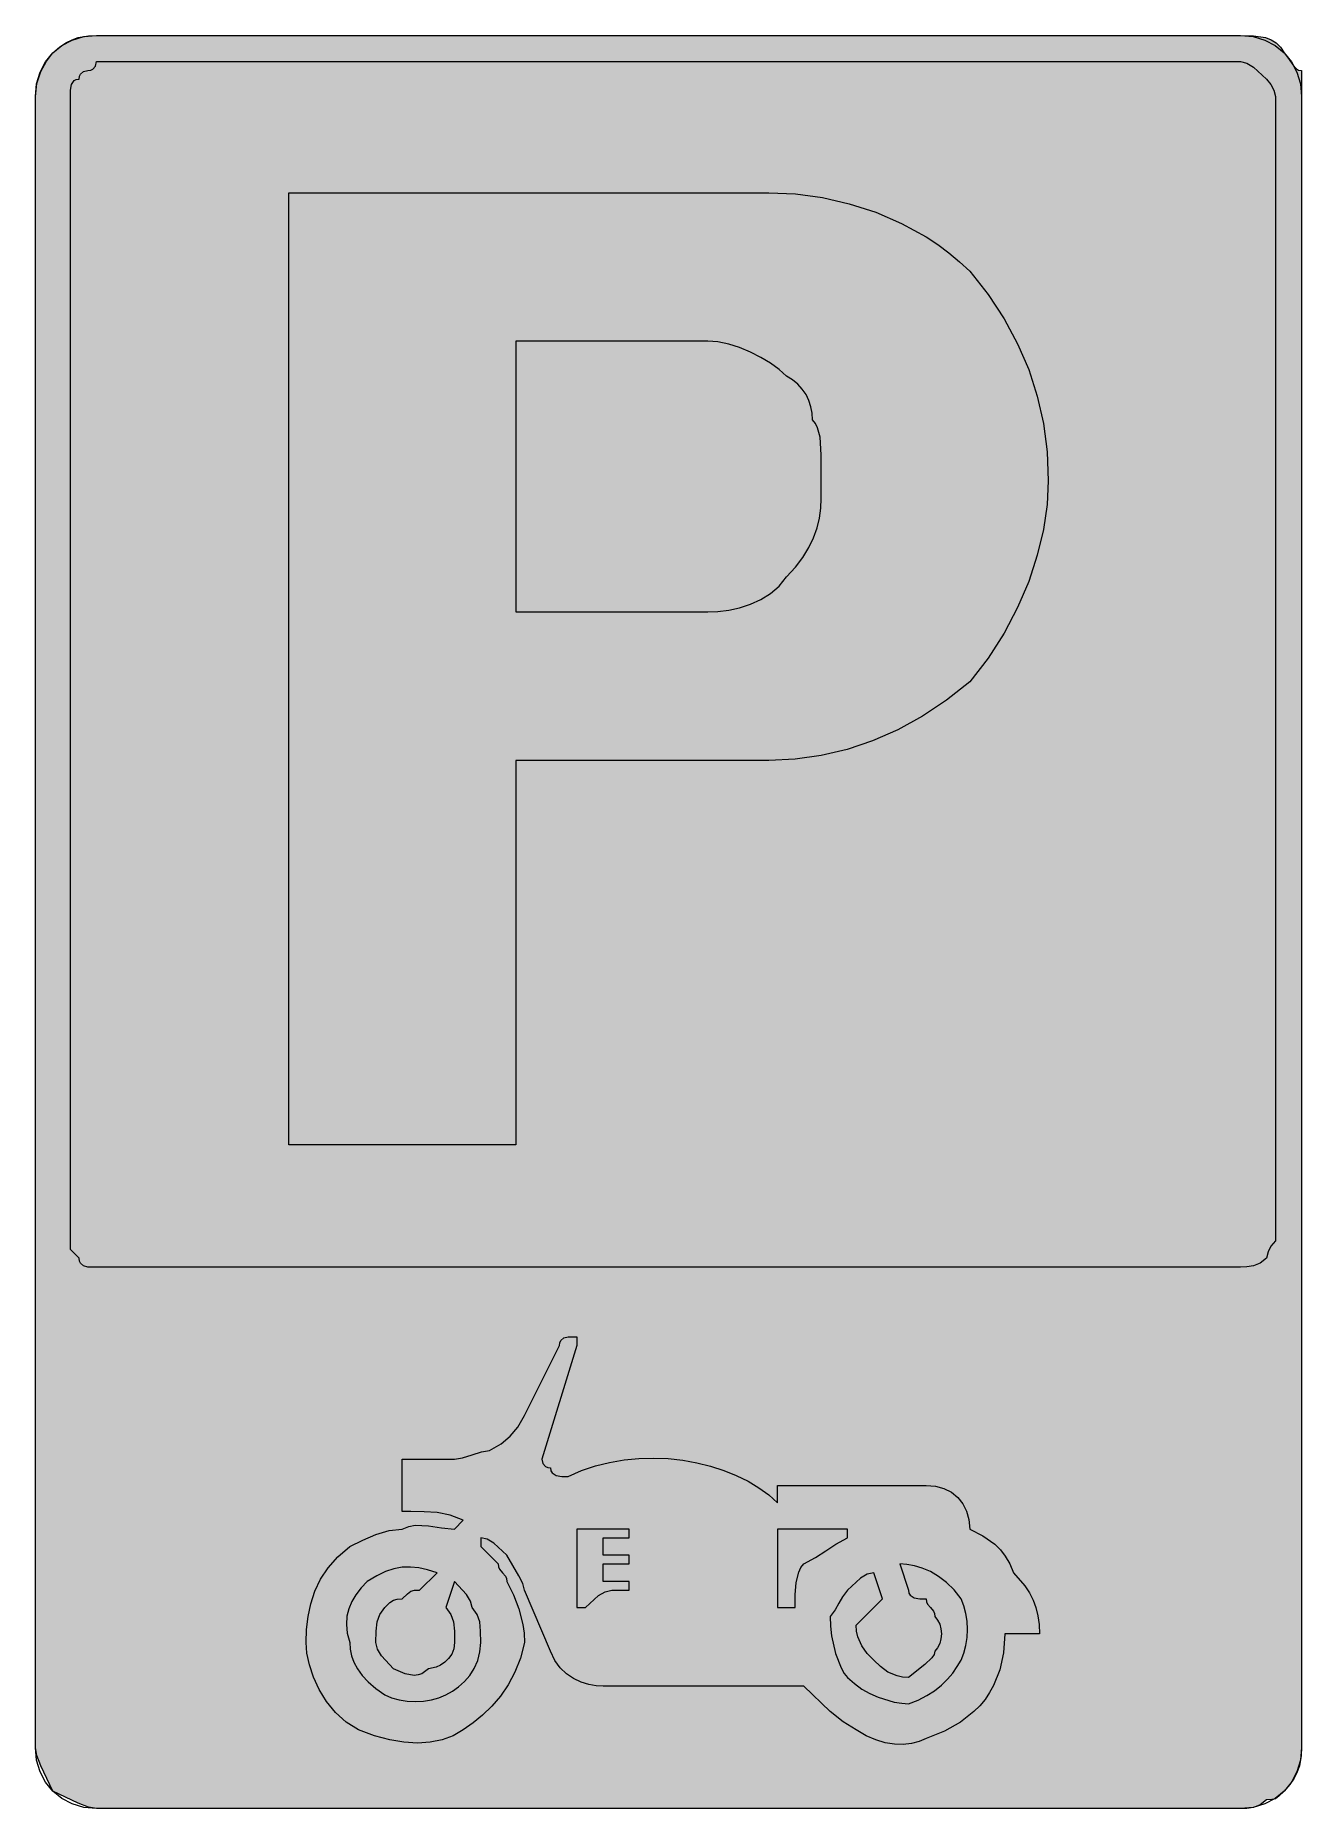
# Model space of a CAD drawing. Header units: metres. Extents: x 196 to 370, y 13 to 257.
import ezdxf

# ---------------------------------------------------------------- set-up
doc = ezdxf.new("R2010")
doc.units = ezdxf.units.M
for name, color, linetype, true_color in [('FILL_BLACK_000000', 7, 'Continuous', 0x000000), ('FILL_BLUE_0000FF', 7, 'Continuous', 0x0000ff), ('FILL_WHITE_FFFFFF', 7, 'Continuous', 0xffffff), ('STROKE_BLACK_000000', 7, 'Continuous', 0x000000)]:
    doc.layers.add(name, color=color, linetype=linetype, true_color=true_color)

msp = doc.modelspace()

# ---------------------------------------------------------------- hatches: boundary and pattern name
at = {"layer": 'FILL_BLACK_000000', "true_color": 0x000000}
h = msp.add_hatch(color=7, dxfattribs=at)
h.dxf.hatch_style = 1
h.paths.add_polyline_path([(258.87, 49.89), (257.97, 50.43), (257.07, 50.64), (257.07, 49.44), (259.47, 47.04), (259.52, 46.64), (259.66, 46.33), (260.07, 45.84), (260.48, 45.35), (260.62, 45.04), (260.67, 44.64), (261.55, 42.82), (262.32, 40.89), (262.86, 38.73), (263.02, 37.54), (263.07, 36.24), (262.51, 34.1), (261.76, 32.17), (260.83, 30.44), (259.77, 28.89), (258.59, 27.51), (257.33, 26.28), (256.02, 25.2), (254.67, 24.24), (253.26, 23.45), (251.75, 22.89), (250.11, 22.55), (248.37, 22.44), (246.51, 22.55), (244.55, 22.89), (242.46, 23.45), (240.27, 24.24), (238.58, 25.3), (237.12, 26.62), (235.88, 28.14), (234.87, 29.79), (234.08, 31.49), (233.52, 33.18), (233.18, 34.79), (233.07, 36.24), (233.13, 38.04), (233.33, 39.82), (233.7, 41.58), (234.27, 43.29), (235.06, 44.95), (236.11, 46.53), (237.43, 48.04), (239.07, 49.44), (240.87, 50.32), (242.67, 51.09), (244.47, 51.63), (246.27, 51.84), (247.17, 52.18), (248.07, 52.35), (249.87, 52.29), (251.67, 52.01), (253.47, 51.84), (254.67, 53.04), (252.87, 53.73), (251.07, 54.09), (249.27, 54.22), (247.47, 54.24), (246.27, 54.24), (246.27, 61.44), (253.47, 61.44), (254.56, 61.63), (255.87, 62.04), (257.18, 62.45), (258.27, 62.64), (259.86, 63.56), (261.12, 64.59), (262.15, 65.85), (263.07, 67.44), (267.87, 77.04), (267.92, 77.44), (268.06, 77.73), (268.47, 78.09), (269.07, 78.24), (270.27, 78.24), (270.27, 77.04), (265.47, 61.44), (265.62, 60.84), (265.98, 60.43), (266.27, 60.29), (266.67, 60.24), (266.72, 59.84), (266.88, 59.55), (267.42, 59.19), (268.19, 59.06), (269.07, 59.04), (270.91, 59.86), (272.82, 60.51), (274.78, 61), (276.78, 61.35), (278.8, 61.54), (280.82, 61.59), (282.83, 61.51), (284.82, 61.29), (286.77, 60.95), (288.65, 60.48), (290.47, 59.9), (292.19, 59.21), (293.81, 58.41), (295.3, 57.51), (296.66, 56.52), (297.87, 55.44), (297.87, 57.84), (318.27, 57.84), (319.56, 57.73), (320.73, 57.41), (321.75, 56.89), (322.62, 56.19), (323.32, 55.32), (323.84, 54.3), (324.16, 53.13), (324.27, 51.84), (326.05, 50.9), (327.72, 49.74), (328.48, 49), (329.16, 48.13), (329.77, 47.08), (330.27, 45.84), (331.85, 44.02), (332.46, 43.08), (332.97, 42.09), (333.36, 41.05), (333.64, 39.93), (333.81, 38.74), (333.87, 37.44), (329.07, 37.44), (328.9, 34.85), (328.4, 32.49), (327.55, 30.35), (327, 29.37), (326.37, 28.44), (325.65, 27.57), (324.85, 26.75), (323, 25.29), (320.8, 24.05), (318.27, 23.04), (317.32, 22.65), (316.26, 22.38), (315.13, 22.26), (313.92, 22.29), (312.66, 22.49), (311.35, 22.87), (310.02, 23.45), (308.67, 24.24), (306.87, 25.35), (305.07, 26.79), (301.47, 30.24), (273.87, 30.24), (272.92, 30.3), (271.9, 30.48), (270.85, 30.81), (269.82, 31.29), (268.84, 31.94), (267.96, 32.77), (267.23, 33.8), (266.67, 35.04), (263.07, 43.44), (262.86, 44.36), (262.32, 45.39), (260.67, 48.24), (258.87, 49.89)])
h.paths.add_polyline_path([(271.47, 41.04), (273.27, 42.69), (274.17, 43.23), (275.07, 43.44), (277.47, 43.44), (277.47, 44.64), (273.87, 44.64), (273.87, 47.04), (277.47, 47.04), (277.47, 48.24), (273.87, 48.24), (273.87, 50.64), (277.47, 50.64), (277.47, 51.84), (270.27, 51.84), (270.27, 41.04), (271.47, 41.04)], flags=16)
h.paths.add_polyline_path([(300.27, 41.04), (300.29, 42.82), (300.42, 44.49), (300.78, 45.93), (301.07, 46.54), (301.47, 47.04), (303.08, 47.94), (304.47, 48.84), (305.86, 49.74), (307.47, 50.64), (307.47, 51.84), (297.87, 51.84), (297.87, 41.04), (300.27, 41.04)], flags=16)
h.paths.add_polyline_path([(309.27, 45.09), (307.47, 43.44), (306.76, 42.54), (306.27, 41.64), (305.78, 40.74), (305.07, 39.84), (305.12, 38.49), (305.28, 37.18), (305.82, 34.74), (306.59, 32.75), (307.02, 32), (307.47, 31.44), (308.42, 30.6), (309.46, 29.86), (310.55, 29.25), (311.67, 28.74), (313.88, 28.06), (314.92, 27.9), (315.87, 27.84), (317.16, 28.34), (318.35, 28.95), (319.41, 29.63), (320.37, 30.39), (321.21, 31.2), (321.95, 32.06), (322.56, 32.94), (323.07, 33.84), (323.46, 34.79), (323.75, 35.83), (323.91, 36.92), (323.97, 38.04), (323.91, 39.16), (323.75, 40.25), (323.46, 41.29), (323.07, 42.24), (322.12, 43.48), (321.08, 44.51), (319.99, 45.34), (318.87, 45.99), (317.75, 46.47), (316.66, 46.8), (315.62, 46.98), (314.67, 47.04), (315.87, 43.44), (315.92, 43.04), (316.08, 42.75), (316.62, 42.39), (317.39, 42.26), (318.27, 42.24), (318.32, 41.84), (318.46, 41.53), (318.87, 41.04), (319.28, 40.55), (319.42, 40.24), (319.47, 39.84), (319.86, 39.34), (320.15, 38.75), (320.31, 38.11), (320.37, 37.44), (320.31, 36.77), (320.15, 36.13), (319.86, 35.54), (319.47, 35.04), (319.36, 34.59), (319.08, 34.14), (318.12, 33.24), (315.87, 31.44), (315.02, 31.49), (314.28, 31.65), (313.02, 32.19), (311.99, 32.96), (311.07, 33.84), (310.19, 34.76), (309.42, 35.79), (308.88, 37.05), (308.72, 37.79), (308.67, 38.64), (312.27, 42.24), (311.07, 45.84), (310.17, 45.63), (309.27, 45.09)], flags=16)
h.paths.add_polyline_path([(248.56, 46.5), (247.4, 46.62), (246.27, 46.59), (245.14, 46.39), (243.98, 46.01), (242.77, 45.43), (241.47, 44.64), (240.63, 43.74), (239.91, 42.82), (239.34, 41.88), (238.92, 40.89), (238.67, 39.85), (238.6, 38.73), (238.73, 37.54), (239.07, 36.24), (239.13, 35.34), (239.31, 34.44), (239.64, 33.54), (240.12, 32.64), (240.77, 31.74), (241.6, 30.84), (242.63, 29.94), (243.87, 29.04), (244.82, 28.65), (245.86, 28.36), (246.95, 28.2), (248.07, 28.14), (249.19, 28.2), (250.28, 28.36), (251.32, 28.65), (252.27, 29.04), (253.17, 29.55), (254.03, 30.16), (254.84, 30.9), (255.57, 31.74), (256.18, 32.7), (256.66, 33.76), (256.96, 34.95), (257.07, 36.24), (257.05, 37.83), (256.92, 39.09), (256.56, 40.12), (255.87, 41.04), (255.66, 41.94), (255.12, 42.84), (253.47, 44.64), (252.27, 41.04), (252.96, 40.12), (253.32, 39.09), (253.45, 37.83), (253.47, 36.24), (253.36, 35.4), (253.08, 34.66), (252.65, 34.05), (252.12, 33.54), (251.54, 33.15), (250.94, 32.86), (249.87, 32.64), (248.95, 31.96), (248.46, 31.8), (247.92, 31.74), (246.66, 31.96), (245.07, 32.64), (243.42, 34.44), (242.88, 35.34), (242.67, 36.24), (242.69, 37.83), (242.82, 39.09), (243.18, 40.12), (243.87, 41.04), (244.58, 41.73), (245.07, 42.09), (245.56, 42.22), (246.27, 42.24), (246.98, 42.93), (247.47, 43.29), (247.96, 43.42), (248.67, 43.44), (251.07, 45.84), (249.77, 46.23), (248.56, 46.5)], flags=16)
at = {"layer": 'FILL_BLUE_0000FF', "true_color": 0x0000ff}
h = msp.add_hatch(color=7, dxfattribs=at)
h.dxf.hatch_style = 1
h.paths.add_polyline_path([(204.27, 87.84), (203.07, 87.84), (202.47, 87.99), (202.06, 88.35), (201.92, 88.64), (201.87, 89.04), (200.67, 90.24), (200.67, 91.44), (200.67, 248.64), (200.69, 249.52), (200.82, 250.29), (201.18, 250.83), (201.47, 250.99), (201.87, 251.04), (201.92, 251.44), (202.06, 251.73), (202.47, 252.09), (203.07, 252.24), (203.47, 252.29), (203.76, 252.43), (204.12, 252.84), (204.27, 253.44), (361.47, 253.44), (362.37, 253.23), (363.27, 252.69), (365.07, 251.04), (365.67, 250.29), (366.08, 249.52), (366.27, 248.64), (366.27, 91.44), (365.67, 90.69), (365.26, 89.92), (365.07, 89.04), (364.17, 88.35), (363.27, 87.99), (362.37, 87.86), (361.47, 87.84), (204.27, 87.84)])
at = {"layer": 'FILL_WHITE_FFFFFF', "true_color": 0xffffff}
h = msp.add_hatch(color=7, dxfattribs=at)
h.dxf.hatch_style = 1
h.paths.add_polyline_path([(203.16, 13.65), (201.72, 14.19), (198.27, 15.84), (196.62, 19.29), (196.08, 20.73), (195.87, 21.84), (195.87, 248.64), (196.08, 250.42), (196.62, 252.09), (197.39, 253.53), (198.27, 254.64), (199.17, 255.43), (200.05, 256.03), (200.91, 256.45), (201.72, 256.74), (203.16, 257), (204.27, 257.04), (361.47, 257.04), (363.25, 257), (364.92, 256.74), (365.68, 256.45), (366.36, 256.03), (366.97, 255.43), (367.47, 254.64), (368.18, 253.76), (368.67, 252.99), (369.16, 252.45), (369.47, 252.29), (369.87, 252.24), (369.87, 248.64), (369.87, 21.84), (369.83, 20.73), (369.57, 19.29), (369.28, 18.48), (368.86, 17.62), (368.26, 16.74), (367.47, 15.84), (366.76, 15.15), (366.27, 14.79), (365.78, 14.66), (365.07, 14.64), (364.17, 13.95), (363.27, 13.59), (362.37, 13.46), (361.47, 13.44), (204.27, 13.44), (203.16, 13.65)])
h = msp.add_hatch(color=7, dxfattribs=at)
h.dxf.hatch_style = 1
h.paths.add_polyline_path([(230.67, 104.64), (230.67, 235.44), (296.67, 235.44), (300.32, 235.27), (304.02, 234.76), (307.72, 233.92), (311.37, 232.74), (314.9, 231.22), (318.27, 229.36), (319.87, 228.31), (321.41, 227.17), (322.88, 225.95), (324.27, 224.64), (326.8, 221.43), (329, 218.11), (330.85, 214.68), (332.37, 211.14), (333.55, 207.48), (334.4, 203.71), (334.9, 199.83), (335.07, 195.84), (334.9, 192.59), (334.4, 189.16), (333.55, 185.63), (332.37, 182.04), (330.85, 178.45), (329, 174.91), (326.8, 171.49), (324.27, 168.24), (321.07, 165.71), (317.76, 163.51), (314.38, 161.66), (310.92, 160.14), (307.41, 158.96), (303.85, 158.11), (300.27, 157.61), (296.67, 157.44), (261.87, 157.44), (261.87, 104.64), (230.67, 104.64)])
h.paths.add_polyline_path([(289.67, 177.9), (291.14, 178.08), (292.64, 178.41), (294.12, 178.89), (295.55, 179.54), (296.88, 180.37), (298.06, 181.4), (299.07, 182.64), (300.31, 183.99), (301.34, 185.34), (302.17, 186.69), (302.82, 188.04), (303.3, 189.39), (303.63, 190.74), (303.81, 192.09), (303.87, 193.44), (303.87, 199.44), (303.72, 201.84), (303.36, 203.15), (303.07, 203.74), (302.67, 204.24), (302.61, 205.14), (302.45, 206.02), (302.16, 206.88), (301.77, 207.69), (301.26, 208.45), (300.65, 209.13), (299.91, 209.74), (299.07, 210.24), (298.06, 211.14), (296.88, 212), (295.55, 212.81), (294.12, 213.54), (292.64, 214.15), (291.14, 214.63), (289.67, 214.93), (288.27, 215.04), (261.87, 215.04), (261.87, 177.84), (288.27, 177.84), (289.67, 177.9)], flags=16)

# ---------------------------------------------------------------- linework, layer by layer
at = {"layer": 'FILL_BLACK_000000', "lineweight": 0, "true_color": 0x000000}
for points in [[(258.87, 49.89), (257.97, 50.43), (257.07, 50.64), (257.07, 49.44), (259.47, 47.04), (259.52, 46.64), (259.66, 46.33), (260.07, 45.84), (260.48, 45.35), (260.62, 45.04), (260.67, 44.64), (261.55, 42.82), (262.32, 40.89), (262.86, 38.73), (263.02, 37.54), (263.07, 36.24), (262.51, 34.1), (261.76, 32.17), (260.83, 30.44), (259.77, 28.89), (258.59, 27.51), (257.33, 26.28), (256.02, 25.2), (254.67, 24.24), (253.26, 23.45), (251.75, 22.89), (250.11, 22.55), (248.37, 22.44), (246.51, 22.55), (244.55, 22.89), (242.46, 23.45), (240.27, 24.24), (238.58, 25.3), (237.12, 26.62), (235.88, 28.14), (234.87, 29.79), (234.08, 31.49), (233.52, 33.18), (233.18, 34.79), (233.07, 36.24), (233.13, 38.04), (233.33, 39.82), (233.7, 41.58), (234.27, 43.29), (235.06, 44.95), (236.11, 46.53), (237.43, 48.04), (239.07, 49.44), (240.87, 50.32), (242.67, 51.09), (244.47, 51.63), (246.27, 51.84), (247.17, 52.18), (248.07, 52.35), (249.87, 52.29), (251.67, 52.01), (253.47, 51.84), (254.67, 53.04), (252.87, 53.73), (251.07, 54.09), (249.27, 54.22), (247.47, 54.24), (246.27, 54.24), (246.27, 61.44), (253.47, 61.44), (254.56, 61.63), (255.87, 62.04), (257.18, 62.45), (258.27, 62.64), (259.86, 63.56), (261.12, 64.59), (262.15, 65.85), (263.07, 67.44), (267.87, 77.04), (267.92, 77.44), (268.06, 77.73), (268.47, 78.09), (269.07, 78.24), (270.27, 78.24), (270.27, 77.04), (265.47, 61.44), (265.62, 60.84), (265.98, 60.43), (266.27, 60.29), (266.67, 60.24), (266.72, 59.84), (266.88, 59.55), (267.42, 59.19), (268.19, 59.06), (269.07, 59.04), (270.91, 59.86), (272.82, 60.51), (274.78, 61), (276.78, 61.35), (278.8, 61.54), (280.82, 61.59), (282.83, 61.51), (284.82, 61.29), (286.77, 60.95), (288.65, 60.48), (290.47, 59.9), (292.19, 59.21), (293.81, 58.41), (295.3, 57.51), (296.66, 56.52), (297.87, 55.44), (297.87, 57.84), (318.27, 57.84), (319.56, 57.73), (320.73, 57.41), (321.75, 56.89), (322.62, 56.19), (323.32, 55.32), (323.84, 54.3), (324.16, 53.13), (324.27, 51.84), (326.05, 50.9), (327.72, 49.74), (328.48, 49), (329.16, 48.13), (329.77, 47.08), (330.27, 45.84), (331.85, 44.02), (332.46, 43.08), (332.97, 42.09), (333.36, 41.05), (333.64, 39.93), (333.81, 38.74), (333.87, 37.44), (329.07, 37.44), (328.9, 34.85), (328.4, 32.49), (327.55, 30.35), (327, 29.37), (326.37, 28.44), (325.65, 27.57), (324.85, 26.75), (323, 25.29), (320.8, 24.05), (318.27, 23.04), (317.32, 22.65), (316.26, 22.38), (315.13, 22.26), (313.92, 22.29), (312.66, 22.49), (311.35, 22.87), (310.02, 23.45), (308.67, 24.24), (306.87, 25.35), (305.07, 26.79), (301.47, 30.24), (273.87, 30.24), (272.92, 30.3), (271.9, 30.48), (270.85, 30.81), (269.82, 31.29), (268.84, 31.94), (267.96, 32.77), (267.23, 33.8), (266.67, 35.04), (263.07, 43.44), (262.86, 44.36), (262.32, 45.39), (260.67, 48.24)], [(271.47, 41.04), (273.27, 42.69), (274.17, 43.23), (275.07, 43.44), (277.47, 43.44), (277.47, 44.64), (273.87, 44.64), (273.87, 47.04), (277.47, 47.04), (277.47, 48.24), (273.87, 48.24), (273.87, 50.64), (277.47, 50.64), (277.47, 51.84), (270.27, 51.84), (270.27, 41.04)], [(300.27, 41.04), (300.29, 42.82), (300.42, 44.49), (300.78, 45.93), (301.07, 46.54), (301.47, 47.04), (303.08, 47.94), (304.47, 48.84), (305.86, 49.74), (307.47, 50.64), (307.47, 51.84), (297.87, 51.84), (297.87, 41.04)], [(248.56, 46.5), (247.4, 46.62), (246.27, 46.59), (245.14, 46.39), (243.98, 46.01), (242.77, 45.43), (241.47, 44.64), (240.63, 43.74), (239.91, 42.82), (239.34, 41.88), (238.92, 40.89), (238.67, 39.85), (238.6, 38.73), (238.73, 37.54), (239.07, 36.24), (239.13, 35.34), (239.31, 34.44), (239.64, 33.54), (240.12, 32.64), (240.77, 31.74), (241.6, 30.84), (242.63, 29.94), (243.87, 29.04), (244.82, 28.65), (245.86, 28.36), (246.95, 28.2), (248.07, 28.14), (249.19, 28.2), (250.28, 28.36), (251.32, 28.65), (252.27, 29.04), (253.17, 29.55), (254.03, 30.16), (254.84, 30.9), (255.57, 31.74), (256.18, 32.7), (256.66, 33.76), (256.96, 34.95), (257.07, 36.24), (257.05, 37.83), (256.92, 39.09), (256.56, 40.12), (255.87, 41.04), (255.66, 41.94), (255.12, 42.84), (253.47, 44.64), (252.27, 41.04), (252.96, 40.12), (253.32, 39.09), (253.45, 37.83), (253.47, 36.24), (253.36, 35.4), (253.08, 34.66), (252.65, 34.05), (252.12, 33.54), (251.54, 33.15), (250.94, 32.86), (249.87, 32.64), (248.95, 31.96), (248.46, 31.8), (247.92, 31.74), (246.66, 31.96), (245.07, 32.64), (243.42, 34.44), (242.88, 35.34), (242.67, 36.24), (242.69, 37.83), (242.82, 39.09), (243.18, 40.12), (243.87, 41.04), (244.58, 41.73), (245.07, 42.09), (245.56, 42.22), (246.27, 42.24), (246.98, 42.93), (247.47, 43.29), (247.96, 43.42), (248.67, 43.44), (251.07, 45.84), (249.77, 46.23)], [(309.27, 45.09), (307.47, 43.44), (306.76, 42.54), (306.27, 41.64), (305.78, 40.74), (305.07, 39.84), (305.12, 38.49), (305.28, 37.18), (305.82, 34.74), (306.59, 32.75), (307.02, 32), (307.47, 31.44), (308.42, 30.6), (309.46, 29.86), (310.55, 29.25), (311.67, 28.74), (313.88, 28.06), (314.92, 27.9), (315.87, 27.84), (317.16, 28.34), (318.35, 28.95), (319.41, 29.63), (320.37, 30.39), (321.21, 31.2), (321.95, 32.06), (322.56, 32.94), (323.07, 33.84), (323.46, 34.79), (323.75, 35.83), (323.91, 36.92), (323.97, 38.04), (323.91, 39.16), (323.75, 40.25), (323.46, 41.29), (323.07, 42.24), (322.12, 43.48), (321.08, 44.51), (319.99, 45.34), (318.87, 45.99), (317.75, 46.47), (316.66, 46.8), (315.62, 46.98), (314.67, 47.04), (315.87, 43.44), (315.92, 43.04), (316.08, 42.75), (316.62, 42.39), (317.39, 42.26), (318.27, 42.24), (318.32, 41.84), (318.46, 41.53), (318.87, 41.04), (319.28, 40.55), (319.42, 40.24), (319.47, 39.84), (319.86, 39.34), (320.15, 38.75), (320.31, 38.11), (320.37, 37.44), (320.31, 36.77), (320.15, 36.13), (319.86, 35.54), (319.47, 35.04), (319.36, 34.59), (319.08, 34.14), (318.12, 33.24), (315.87, 31.44), (315.02, 31.49), (314.28, 31.65), (313.02, 32.19), (311.99, 32.96), (311.07, 33.84), (310.19, 34.76), (309.42, 35.79), (308.88, 37.05), (308.72, 37.79), (308.67, 38.64), (312.27, 42.24), (311.07, 45.84), (310.17, 45.63)]]:
    msp.add_lwpolyline(points, close=True, dxfattribs=at)
at = {"layer": 'FILL_BLUE_0000FF', "lineweight": 0, "true_color": 0x0000ff}
msp.add_lwpolyline([(204.27, 87.84), (203.07, 87.84), (202.47, 87.99), (202.06, 88.35), (201.92, 88.64), (201.87, 89.04), (200.67, 90.24), (200.67, 91.44), (200.67, 248.64), (200.69, 249.52), (200.82, 250.29), (201.18, 250.83), (201.47, 250.99), (201.87, 251.04), (201.92, 251.44), (202.06, 251.73), (202.47, 252.09), (203.07, 252.24), (203.47, 252.29), (203.76, 252.43), (204.12, 252.84), (204.27, 253.44), (361.47, 253.44), (362.37, 253.23), (363.27, 252.69), (365.07, 251.04), (365.67, 250.29), (366.08, 249.52), (366.27, 248.64), (366.27, 91.44), (365.67, 90.69), (365.26, 89.92), (365.07, 89.04), (364.17, 88.35), (363.27, 87.99), (362.37, 87.86), (361.47, 87.84)], close=True, dxfattribs=at)
at = {"layer": 'FILL_WHITE_FFFFFF', "lineweight": 0, "true_color": 0xffffff}
msp.add_lwpolyline([(203.16, 13.65), (201.72, 14.19), (198.27, 15.84), (196.62, 19.29), (196.08, 20.73), (195.87, 21.84), (195.87, 248.64), (196.08, 250.42), (196.62, 252.09), (197.39, 253.53), (198.27, 254.64), (199.17, 255.43), (200.05, 256.03), (200.91, 256.45), (201.72, 256.74), (203.16, 257), (204.27, 257.04), (361.47, 257.04), (363.25, 257), (364.92, 256.74), (365.68, 256.45), (366.36, 256.03), (366.97, 255.43), (367.47, 254.64), (368.18, 253.76), (368.67, 252.99), (369.16, 252.45), (369.47, 252.29), (369.87, 252.24), (369.87, 248.64), (369.87, 21.84), (369.83, 20.73), (369.57, 19.29), (369.28, 18.48), (368.86, 17.62), (368.26, 16.74), (367.47, 15.84), (366.76, 15.15), (366.27, 14.79), (365.78, 14.66), (365.07, 14.64), (364.17, 13.95), (363.27, 13.59), (362.37, 13.46), (361.47, 13.44), (204.27, 13.44)], close=True, dxfattribs=at)
at = {"layer": 'FILL_WHITE_FFFFFF', "lineweight": 0, "true_color": 0x0000ff}
for points in [[(230.67, 104.64), (230.67, 235.44), (296.67, 235.44), (300.32, 235.27), (304.02, 234.76), (307.72, 233.92), (311.37, 232.74), (314.9, 231.22), (318.27, 229.36), (319.87, 228.31), (321.41, 227.17), (322.88, 225.95), (324.27, 224.64), (326.8, 221.43), (329, 218.11), (330.85, 214.68), (332.37, 211.14), (333.55, 207.48), (334.4, 203.71), (334.9, 199.83), (335.07, 195.84), (334.9, 192.59), (334.4, 189.16), (333.55, 185.63), (332.37, 182.04), (330.85, 178.45), (329, 174.91), (326.8, 171.49), (324.27, 168.24), (321.07, 165.71), (317.76, 163.51), (314.38, 161.66), (310.92, 160.14), (307.41, 158.96), (303.85, 158.11), (300.27, 157.61), (296.67, 157.44), (261.87, 157.44), (261.87, 104.64)], [(289.67, 177.9), (291.14, 178.08), (292.64, 178.41), (294.12, 178.89), (295.55, 179.54), (296.88, 180.37), (298.06, 181.4), (299.07, 182.64), (300.31, 183.99), (301.34, 185.34), (302.17, 186.69), (302.82, 188.04), (303.3, 189.39), (303.63, 190.74), (303.81, 192.09), (303.87, 193.44), (303.87, 199.44), (303.72, 201.84), (303.36, 203.15), (303.07, 203.74), (302.67, 204.24), (302.61, 205.14), (302.45, 206.02), (302.16, 206.88), (301.77, 207.69), (301.26, 208.45), (300.65, 209.13), (299.91, 209.74), (299.07, 210.24), (298.06, 211.14), (296.88, 212), (295.55, 212.81), (294.12, 213.54), (292.64, 214.15), (291.14, 214.63), (289.67, 214.93), (288.27, 215.04), (261.87, 215.04), (261.87, 177.84), (288.27, 177.84)]]:
    msp.add_lwpolyline(points, close=True, dxfattribs=at)
at = {"layer": 'STROKE_BLACK_000000', "lineweight": 0, "true_color": 0x000000}
msp.add_lwpolyline([(204.27, 13.44), (202.5309, 13.6041), (200.9325, 14.0775), (199.5028, 14.8322), (198.27, 15.84), (197.2622, 17.0728), (196.5075, 18.5025), (196.0341, 20.1009), (195.87, 21.84), (195.87, 248.64), (196.0341, 250.3791), (196.5075, 251.9775), (197.2622, 253.4072), (198.27, 254.64), (199.5028, 255.6478), (200.9325, 256.4025), (202.5309, 256.8759), (204.27, 257.04), (361.47, 257.04), (363.2091, 256.8759), (364.8075, 256.4025), (366.2372, 255.6478), (367.47, 254.64), (368.4778, 253.4072), (369.2325, 251.9775), (369.7059, 250.3791), (369.87, 248.64), (369.87, 21.84), (369.7059, 20.1009), (369.2325, 18.5025), (368.4778, 17.0728), (367.47, 15.84), (366.2372, 14.8322), (364.8075, 14.0775), (363.2091, 13.6041), (361.47, 13.44), (204.27, 13.44)], dxfattribs=at)

doc.saveas('drawing.dxf')
